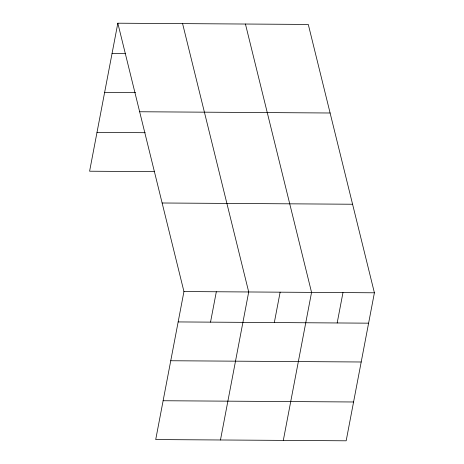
<?xml version="1.0" encoding="UTF-8"?>
<svg xmlns="http://www.w3.org/2000/svg" width="464" height="464" viewBox="0 0 464 464"><rect width="100%" height="100%" fill="white"/><g stroke="black" fill="none" stroke-linecap="round" stroke-linejoin="round"><path stroke-width="0.7" d="M117.833 23.2L183.947 291.549L155.713 439.559L346.167 440.8L374.402 292.79L308.287 24.441L117.833 23.2L89.598 171.21L154.355 171.634M210.528 322.144L216.323 291.757M220.47 439.982L248.704 291.972L182.59 23.623M274.328 322.561L280.128 292.175M283.318 440.388L311.553 292.378L245.439 24.029M337.177 322.967L342.977 292.581M112.039 53.586L125.709 53.673M104.632 92.4L135.569 92.603M139.652 111.754L330.101 112.996M97.005 132.397L145.209 132.71M162.133 202.994L352.582 204.235M183.947 291.549L374.402 292.79M178.153 321.929L368.602 323.17M170.746 360.748L361.201 361.99M163.119 400.739L353.568 401.981"/></g></svg>
